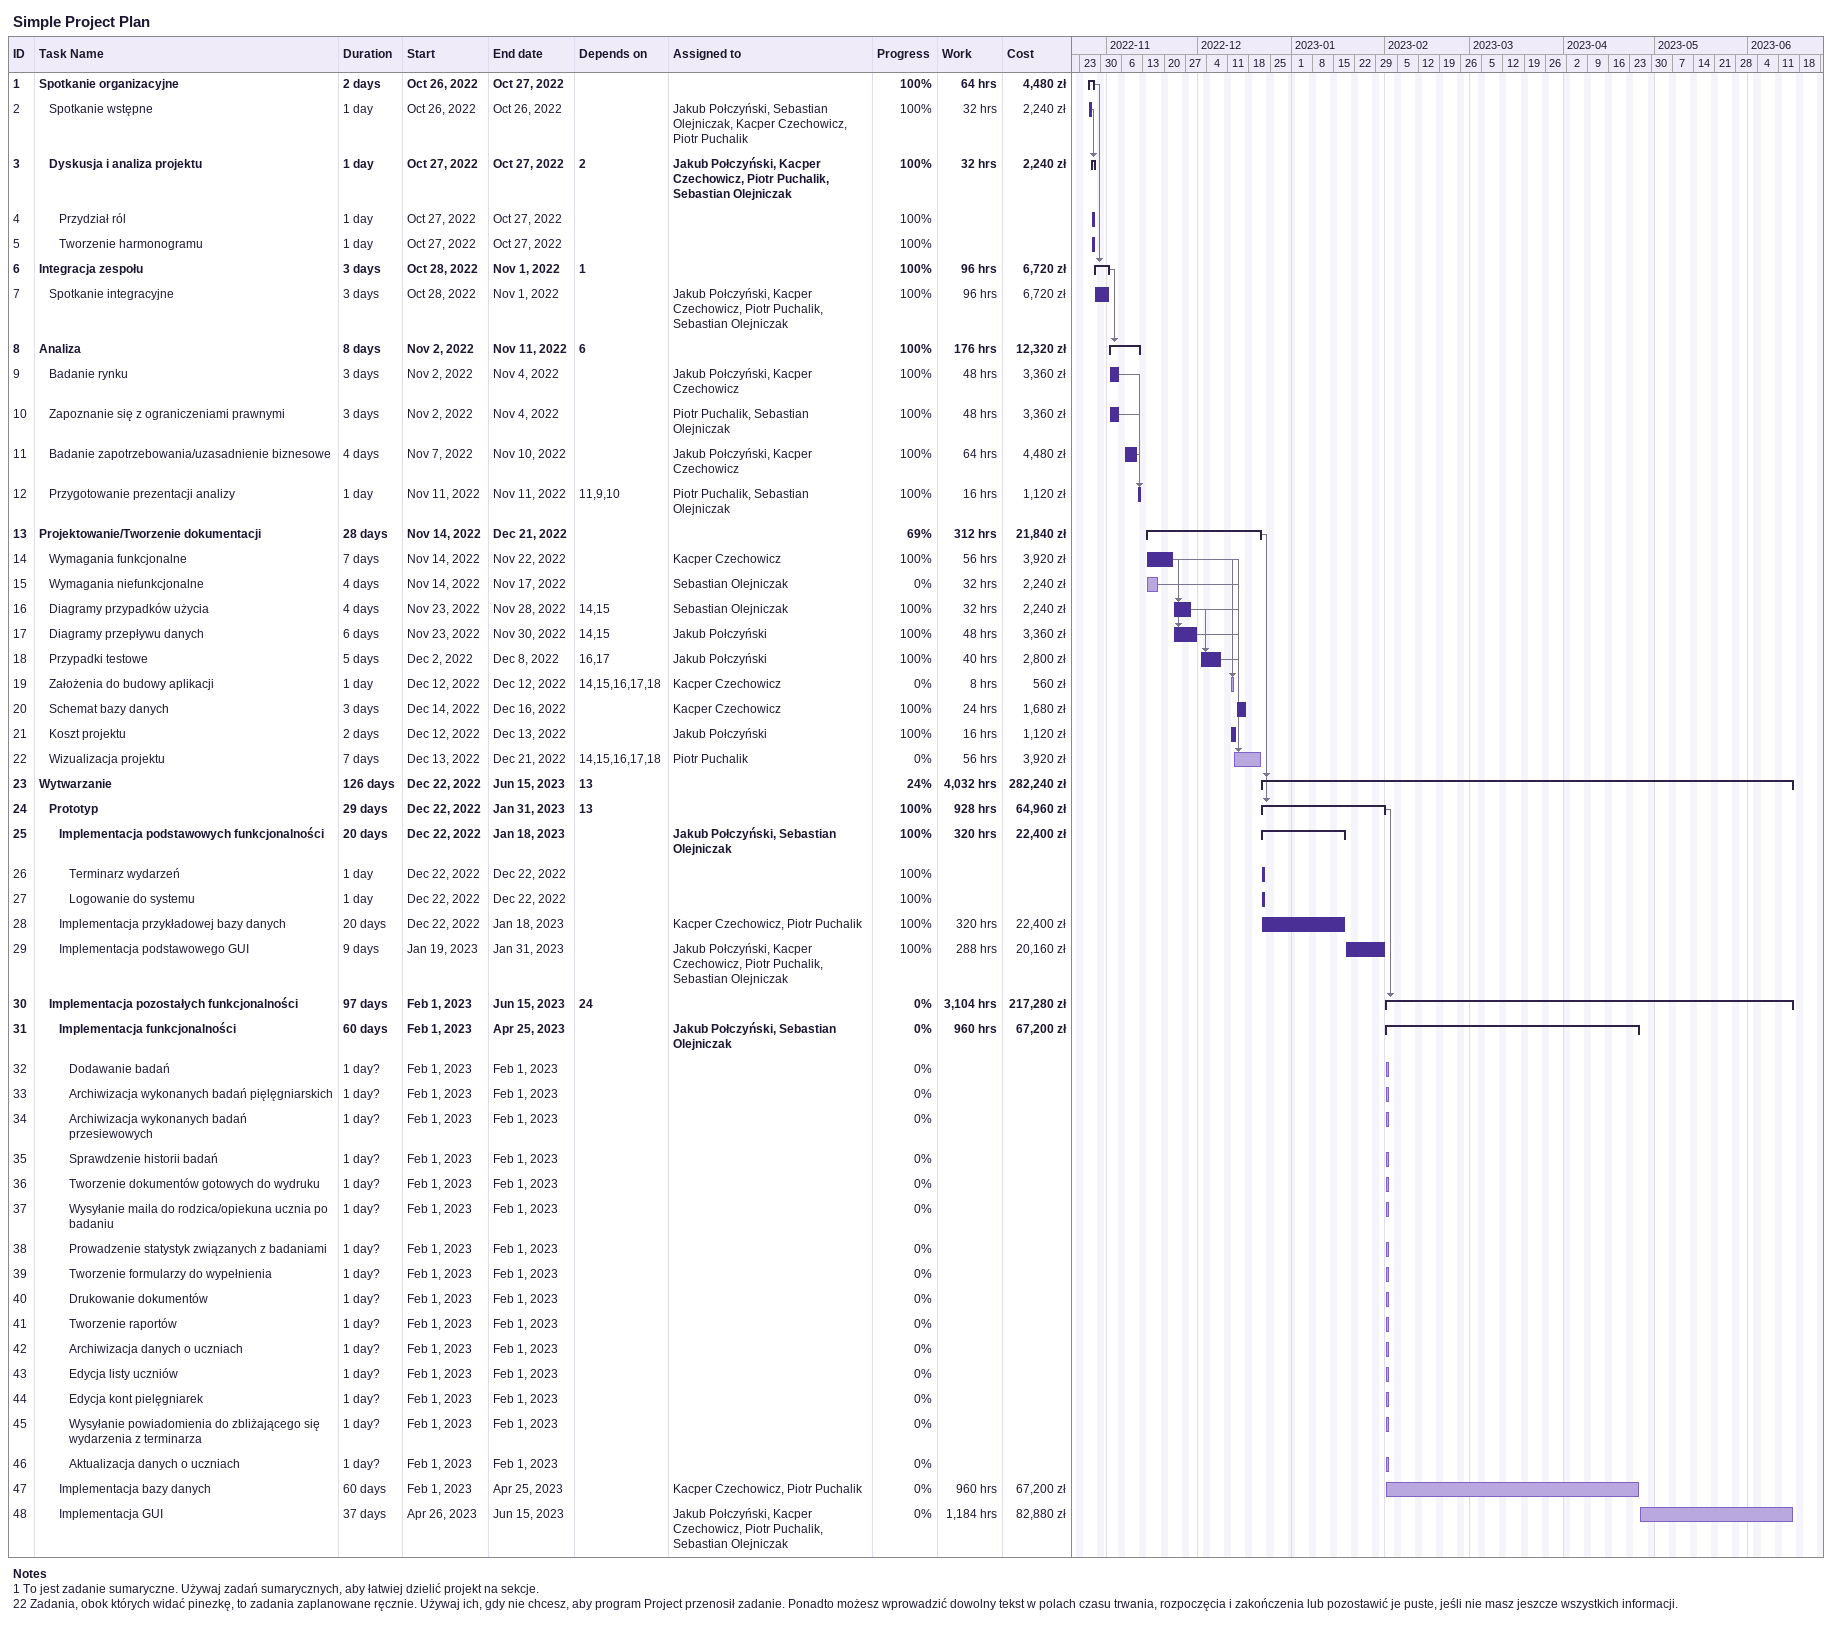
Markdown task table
Simple Project Plan

| ID | Level | Task | Duration | Start | Finish | Predecessors | Resources | % complete | Work (h) | Cost (zł) |
|---|---|---|---|---|---|---|---|---|---|---|
| 1 | 1 | **Spotkanie organizacyjne** | 2d | 2022-10-26 | 2022-10-27 |  |  | 100 | 64 | 4480 |
| 2 | 2 | Spotkanie wstępne | 1d | 2022-10-26 | 2022-10-26 |  | Jakub Połczyński, Sebastian Olejniczak, Kacper Czechowicz, Piotr Puchalik | 100 | 32 | 2240 |
| 3 | 2 | **Dyskusja i analiza projektu** | 1d | 2022-10-27 | 2022-10-27 | 2 | Jakub Połczyński, Kacper Czechowicz, Piotr Puchalik, Sebastian Olejniczak | 100 | 32 | 2240 |
| 4 | 3 | Przydział ról | 1d | 2022-10-27 | 2022-10-27 |  |  | 100 |  |  |
| 5 | 3 | Tworzenie harmonogramu | 1d | 2022-10-27 | 2022-10-27 |  |  | 100 |  |  |
| 6 | 1 | **Integracja zespołu** | 3d | 2022-10-28 | 2022-11-01 | 1 |  | 100 | 96 | 6720 |
| 7 | 2 | Spotkanie integracyjne | 3d | 2022-10-28 | 2022-11-01 |  | Jakub Połczyński, Kacper Czechowicz, Piotr Puchalik, Sebastian Olejniczak | 100 | 96 | 6720 |
| 8 | 1 | **Analiza** | 8d | 2022-11-02 | 2022-11-11 | 6 |  | 100 | 176 | 12320 |
| 9 | 2 | Badanie rynku | 3d | 2022-11-02 | 2022-11-04 |  | Jakub Połczyński, Kacper Czechowicz | 100 | 48 | 3360 |
| 10 | 2 | Zapoznanie się z ograniczeniami prawnymi | 3d | 2022-11-02 | 2022-11-04 |  | Piotr Puchalik, Sebastian Olejniczak | 100 | 48 | 3360 |
| 11 | 2 | Badanie zapotrzebowania/uzasadnienie biznesowe | 4d | 2022-11-07 | 2022-11-10 |  | Jakub Połczyński, Kacper Czechowicz | 100 | 64 | 4480 |
| 12 | 2 | Przygotowanie prezentacji analizy | 1d | 2022-11-11 | 2022-11-11 | 11, 9, 10 | Piotr Puchalik, Sebastian Olejniczak | 100 | 16 | 1120 |
| 13 | 1 | **Projektowanie/Tworzenie dokumentacji** | 28d | 2022-11-14 | 2022-12-21 |  |  | 69 | 312 | 21840 |
| 14 | 2 | Wymagania funkcjonalne | 7d | 2022-11-14 | 2022-11-22 |  | Kacper Czechowicz | 100 | 56 | 3920 |
| 15 | 2 | Wymagania niefunkcjonalne | 4d | 2022-11-14 | 2022-11-17 |  | Sebastian Olejniczak | 0 | 32 | 2240 |
| 16 | 2 | Diagramy przypadków użycia | 4d | 2022-11-23 | 2022-11-28 | 14, 15 | Sebastian Olejniczak | 100 | 32 | 2240 |
| 17 | 2 | Diagramy przepływu danych | 6d | 2022-11-23 | 2022-11-30 | 14, 15 | Jakub Połczyński | 100 | 48 | 3360 |
| 18 | 2 | Przypadki testowe | 5d | 2022-12-02 | 2022-12-08 | 16, 17 | Jakub Połczyński | 100 | 40 | 2800 |
| 19 | 2 | Założenia do budowy aplikacji | 1d | 2022-12-12 | 2022-12-12 | 14, 15, 16, 17, 18 | Kacper Czechowicz | 0 | 8 | 560 |
| 20 | 2 | Schemat bazy danych | 3d | 2022-12-14 | 2022-12-16 |  | Kacper Czechowicz | 100 | 24 | 1680 |
| 21 | 2 | Koszt projektu | 2d | 2022-12-12 | 2022-12-13 |  | Jakub Połczyński | 100 | 16 | 1120 |
| 22 | 2 | Wizualizacja projektu | 7d | 2022-12-13 | 2022-12-21 | 14, 15, 16, 17, 18 | Piotr Puchalik | 0 | 56 | 3920 |
| 23 | 1 | **Wytwarzanie** | 126d | 2022-12-22 | 2023-06-15 | 13 |  | 24 | 4032 | 282240 |
| 24 | 2 | **Prototyp** | 29d | 2022-12-22 | 2023-01-31 | 13 |  | 100 | 928 | 64960 |
| 25 | 3 | **Implementacja podstawowych funkcjonalności** | 20d | 2022-12-22 | 2023-01-18 |  | Jakub Połczyński, Sebastian Olejniczak | 100 | 320 | 22400 |
| 26 | 4 | Terminarz wydarzeń | 1d | 2022-12-22 | 2022-12-22 |  |  | 100 |  |  |
| 27 | 4 | Logowanie do systemu | 1d | 2022-12-22 | 2022-12-22 |  |  | 100 |  |  |
| 28 | 3 | Implementacja przykładowej bazy danych | 20d | 2022-12-22 | 2023-01-18 |  | Kacper Czechowicz, Piotr Puchalik | 100 | 320 | 22400 |
| 29 | 3 | Implementacja podstawowego GUI | 9d | 2023-01-19 | 2023-01-31 |  | Jakub Połczyński, Kacper Czechowicz, Piotr Puchalik, Sebastian Olejniczak | 100 | 288 | 20160 |
| 30 | 2 | **Implementacja pozostałych funkcjonalności** | 97d | 2023-02-01 | 2023-06-15 | 24 |  | 0 | 3104 | 217280 |
| 31 | 3 | **Implementacja funkcjonalności** | 60d | 2023-02-01 | 2023-04-25 |  | Jakub Połczyński, Sebastian Olejniczak | 0 | 960 | 67200 |
| 32 | 4 | Dodawanie badań | 1d? | 2023-02-01 | 2023-02-01 |  |  | 0 |  |  |
| 33 | 4 | Archiwizacja wykonanych badań pięlęgniarskich | 1d? | 2023-02-01 | 2023-02-01 |  |  | 0 |  |  |
| 34 | 4 | Archiwizacja wykonanych badań przesiewowych | 1d? | 2023-02-01 | 2023-02-01 |  |  | 0 |  |  |
| 35 | 4 | Sprawdzenie historii badań | 1d? | 2023-02-01 | 2023-02-01 |  |  | 0 |  |  |
| 36 | 4 | Tworzenie dokumentów gotowych do wydruku | 1d? | 2023-02-01 | 2023-02-01 |  |  | 0 |  |  |
| 37 | 4 | Wysyłanie maila do rodzica/opiekuna ucznia po badaniu | 1d? | 2023-02-01 | 2023-02-01 |  |  | 0 |  |  |
| 38 | 4 | Prowadzenie statystyk związanych z badaniami | 1d? | 2023-02-01 | 2023-02-01 |  |  | 0 |  |  |
| 39 | 4 | Tworzenie formularzy do wypełnienia | 1d? | 2023-02-01 | 2023-02-01 |  |  | 0 |  |  |
| 40 | 4 | Drukowanie dokumentów | 1d? | 2023-02-01 | 2023-02-01 |  |  | 0 |  |  |
| 41 | 4 | Tworzenie raportów | 1d? | 2023-02-01 | 2023-02-01 |  |  | 0 |  |  |
| 42 | 4 | Archiwizacja danych o uczniach | 1d? | 2023-02-01 | 2023-02-01 |  |  | 0 |  |  |
| 43 | 4 | Edycja listy uczniów | 1d? | 2023-02-01 | 2023-02-01 |  |  | 0 |  |  |
| 44 | 4 | Edycja kont pielęgniarek | 1d? | 2023-02-01 | 2023-02-01 |  |  | 0 |  |  |
| 45 | 4 | Wysyłanie powiadomienia do zbliżającego się wydarzenia z terminarza | 1d? | 2023-02-01 | 2023-02-01 |  |  | 0 |  |  |
| 46 | 4 | Aktualizacja danych o uczniach | 1d? | 2023-02-01 | 2023-02-01 |  |  | 0 |  |  |
| 47 | 3 | Implementacja bazy danych | 60d | 2023-02-01 | 2023-04-25 |  | Kacper Czechowicz, Piotr Puchalik | 0 | 960 | 67200 |
| 48 | 3 | Implementacja GUI | 37d | 2023-04-26 | 2023-06-15 |  | Jakub Połczyński, Kacper Czechowicz, Piotr Puchalik, Sebastian Olejniczak | 0 | 1184 | 82880 |

Notes
- 1: To jest zadanie sumaryczne. Używaj zadań sumarycznych, aby łatwiej dzielić projekt na sekcje.
- 22: Zadania, obok których widać pinezkę, to zadania zaplanowane ręcznie. Używaj ich, gdy nie chcesz, aby program Project przenosił zadanie. Ponadto możesz wprowadzić dowolny tekst w polach czasu trwania, rozpoczęcia i zakończenia lub pozostawić je puste, jeśli nie masz jeszcze wszystkich informacji.
